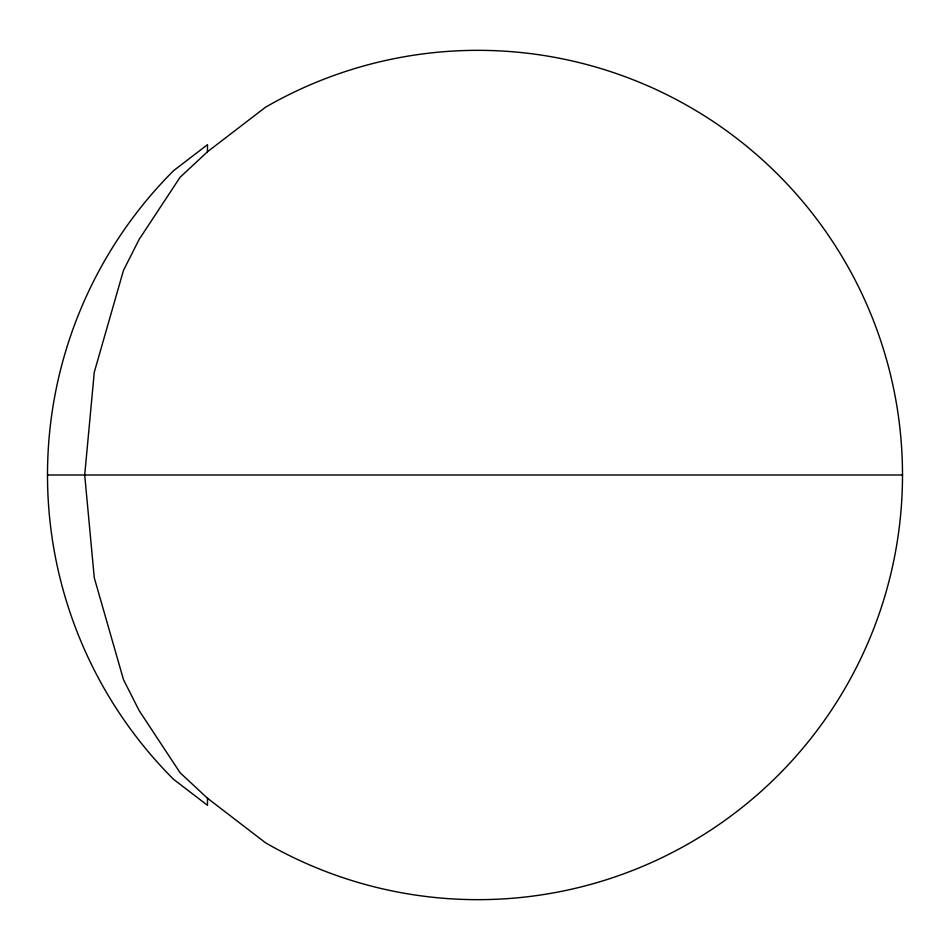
<?xml version="1.0" encoding="UTF-8"?>
<svg xmlns="http://www.w3.org/2000/svg" width="950" height="950" viewBox="0 0 950 950"><rect width="100%" height="100%" fill="white"/><g stroke="black" fill="none" stroke-linecap="round" stroke-linejoin="round"><path stroke-width="1.43" d="M207.48 151.751L180.096 177.258L139.127 239.436L123.476 270.406L94.276 372.222L84.704 475L94.276 577.778L123.476 679.594L139.127 710.564L180.096 772.742L207.48 798.249L265.501 842.769A424.662 424.662 0 0 0 902.5 475A424.662 424.662 0 0 0 265.501 107.231L207.48 151.751L207.48 144.673L173.541 170.703A430.338 430.338 0 0 0 173.541 779.297L207.48 805.327L207.48 798.249M47.5 475L902.5 475"/></g></svg>
